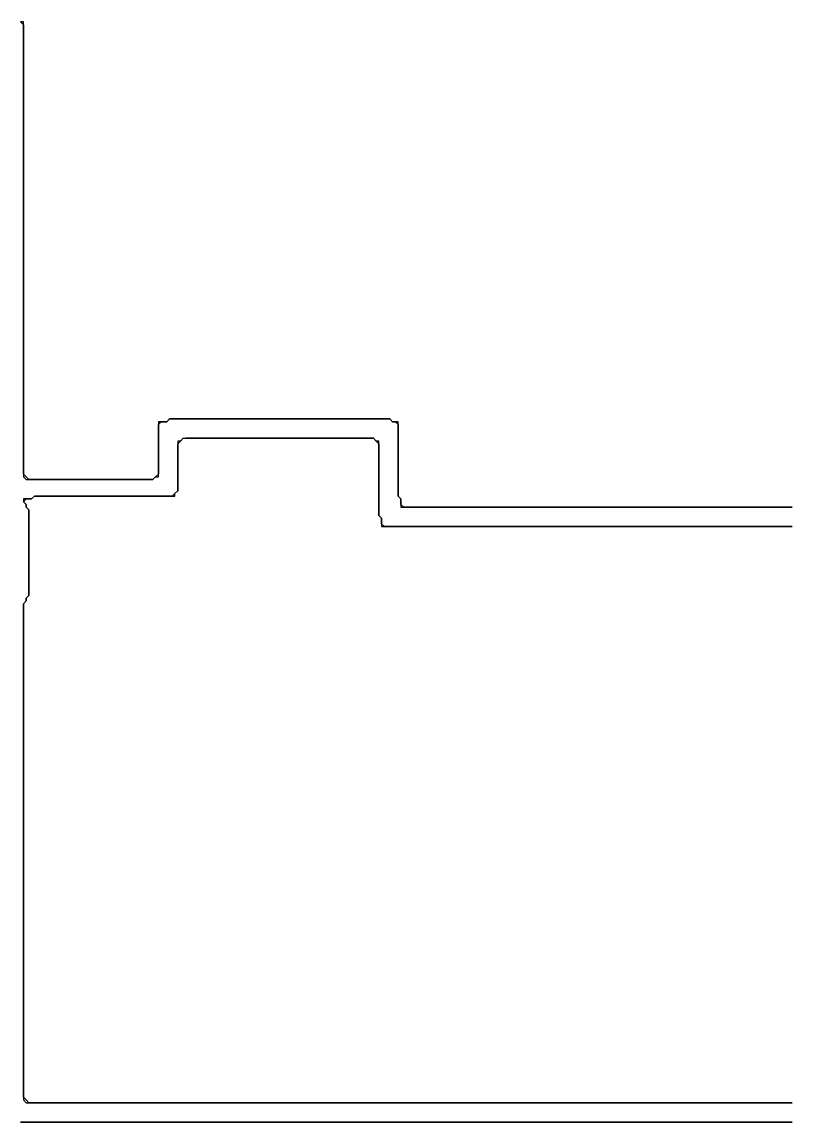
# Model space of a CAD drawing. Header units: metres. Extents: x 39 to 1548, y -1178 to -131.
# Drawn here: x 447.5 to 726.9, y -657 to -258 of the extents above; entities that cross this region are included whole.
import ezdxf

# ---------------------------------------------------------------- set-up
doc = ezdxf.new("R2010")
doc.units = ezdxf.units.M

msp = doc.modelspace()

# ---------------------------------------------------------------- linework, layer by layer
for points in [[(447, -258), (448, -259), (448, -260), (448, -261), (448, -262), (448, -263), (448, -264), (448, -265), (448, -266), (448, -267), (448, -268), (448, -269), (448, -270), (448, -271), (448, -272), (448, -273), (448, -274), (448, -275), (448, -276), (448, -277), (448, -278), (448, -279), (448, -280), (448, -281), (448, -282), (448, -283), (448, -284), (448, -285), (448, -286), (448, -287), (448, -288), (448, -289), (448, -290), (448, -291), (448, -292), (448, -293), (448, -294), (448, -295), (448, -296), (448, -297), (448, -298), (448, -299), (448, -300), (448, -301), (448, -302), (448, -303), (448, -304), (448, -305), (448, -306), (448, -307), (448, -308), (448, -309), (448, -310), (448, -311), (448, -312), (448, -313), (448, -314), (448, -315), (448, -316), (448, -317), (448, -318), (448, -319), (448, -320), (448, -321), (448, -322), (448, -323), (448, -324), (448, -325), (448, -326), (448, -327), (448, -328), (448, -329), (448, -330), (448, -331), (448, -332), (448, -333), (448, -334), (448, -335), (448, -336), (448, -337), (448, -338), (448, -339), (448, -340), (448, -341), (448, -342), (448, -343), (448, -344), (448, -345), (448, -346), (448, -347), (448, -348), (448, -349), (448, -350), (448, -351), (448, -352), (448, -353), (448, -354), (448, -355), (448, -356), (448, -357), (448, -358), (448, -359), (448, -360), (448, -361), (448, -362), (448, -363), (448, -364), (448, -365), (448, -366), (448, -367), (448, -368), (448, -369), (448, -370), (448, -371), (448, -372), (448, -373), (448, -374), (448, -375), (448, -376), (448, -377), (448, -378), (448, -379), (448, -380), (448, -381), (448, -382), (448, -383), (448, -384), (448, -385), (448, -386), (448, -387), (448, -388), (448, -389), (448, -390), (448, -391), (448, -392), (448, -393), (448, -394), (448, -395), (448, -396), (448, -397), (448, -398), (448, -399), (448, -400), (448, -401), (448, -402), (448, -403), (448, -404), (448, -405), (448, -406), (448, -407), (448, -408), (448, -409), (448, -410), (448, -411), (448, -412), (448, -413), (448, -414), (448, -415), (448, -416), (448, -417), (448, -418), (448, -419), (448, -420), (448, -421), (448, -422), (448, -423), (449, -424), (450, -424), (451, -424), (452, -424), (453, -424), (454, -424), (455, -424), (456, -424), (457, -424), (458, -424), (459, -424), (460, -424), (461, -424), (462, -424), (463, -424), (464, -424), (465, -424), (466, -424), (467, -424), (468, -424), (469, -424), (470, -424), (471, -424), (472, -424), (473, -424), (474, -424), (475, -424), (476, -424), (477, -424), (478, -424), (479, -424), (480, -424), (481, -424), (482, -424), (483, -424), (484, -424), (485, -424), (486, -424), (487, -424), (488, -424), (489, -424), (490, -424), (491, -424), (492, -424), (493, -424), (494, -424), (495, -424), (496, -423), (497, -423), (497, -422), (497, -421), (497, -420), (497, -419), (497, -418), (497, -417), (497, -416), (497, -415), (497, -414), (497, -413), (497, -412), (497, -411), (497, -410), (497, -409), (497, -408), (497, -407), (497, -406), (497, -405), (497, -404), (498, -403), (499, -403), (500, -403), (501, -402), (502, -402), (503, -402), (504, -402), (505, -402), (506, -402), (507, -402), (508, -402), (509, -402), (510, -402), (511, -402), (512, -402), (513, -402), (514, -402), (515, -402), (516, -402), (517, -402), (518, -402), (519, -402), (520, -402), (521, -402), (522, -402), (523, -402), (524, -402), (525, -402), (526, -402), (527, -402), (528, -402), (529, -402), (530, -402), (531, -402), (532, -402), (533, -402), (534, -402), (535, -402), (536, -402), (537, -402), (538, -402), (539, -402), (540, -402), (541, -402), (542, -402), (543, -402), (544, -402), (545, -402), (546, -402), (547, -402), (548, -402), (549, -402), (550, -402), (551, -402), (552, -402), (553, -402), (554, -402), (555, -402), (556, -402), (557, -402), (558, -402), (559, -402), (560, -402), (561, -402), (562, -402), (563, -402), (564, -402), (565, -402), (566, -402), (567, -402), (568, -402), (569, -402), (570, -402), (571, -402), (572, -402), (573, -402), (574, -402), (575, -402), (576, -402), (577, -402), (578, -402), (579, -402), (580, -402), (581, -402), (582, -403), (583, -403), (584, -404), (584, -405), (584, -406), (584, -407), (584, -408), (584, -409), (584, -410), (584, -411), (584, -412), (584, -413), (584, -414), (584, -415), (584, -416), (584, -417), (584, -418), (584, -419), (584, -420), (584, -421), (584, -422), (584, -423), (584, -424), (584, -425), (584, -426), (584, -427), (584, -428), (584, -429), (584, -430), (585, -431), (585, -432), (585, -433), (585, -434), (586, -434), (587, -434), (588, -434), (589, -434), (590, -434), (591, -434), (592, -434), (593, -434), (594, -434), (595, -434), (596, -434), (597, -434), (598, -434), (599, -434), (600, -434), (601, -434), (602, -434), (603, -434), (604, -434), (605, -434), (606, -434), (607, -434), (608, -434), (609, -434), (610, -434), (611, -434), (612, -434), (613, -434), (614, -434), (615, -434), (616, -434), (617, -434), (618, -434), (619, -434), (620, -434), (621, -434), (622, -434), (623, -434), (624, -434), (625, -434), (626, -434), (627, -434), (628, -434), (629, -434), (630, -434), (631, -434), (632, -434), (633, -434), (634, -434), (635, -434), (636, -434), (637, -434), (638, -434), (639, -434), (640, -434), (641, -434), (642, -434), (643, -434), (644, -434), (645, -434), (646, -434), (647, -434), (648, -434), (649, -434), (650, -434), (651, -434), (652, -434), (653, -434), (654, -434), (655, -434), (656, -434), (657, -434), (658, -434), (659, -434), (660, -434), (661, -434), (662, -434), (663, -434), (664, -434), (665, -434), (666, -434), (667, -434), (668, -434), (669, -434), (670, -434), (671, -434), (672, -434), (673, -434), (674, -434), (675, -434), (676, -434), (677, -434), (678, -434), (679, -434), (680, -434), (681, -434), (682, -434), (683, -434), (684, -434), (685, -434), (686, -434), (687, -434), (688, -434), (689, -434), (690, -434), (691, -434), (692, -434), (693, -434), (694, -434), (695, -434), (696, -434), (697, -434), (698, -434), (699, -434), (700, -434), (701, -434), (702, -434), (703, -434), (704, -434), (705, -434), (706, -434), (707, -434), (708, -434), (709, -434), (710, -434), (711, -434), (712, -434), (713, -434), (714, -434), (715, -434), (716, -434), (717, -434), (718, -434), (719, -434), (720, -434), (721, -434), (722, -434), (723, -434), (724, -434), (725, -434), (726, -434), (727, -434)], [(727, -434), (726, -434), (725, -434), (724, -434), (723, -434), (722, -434), (721, -434), (720, -434), (719, -434), (718, -434), (717, -434), (716, -434), (715, -434), (714, -434), (713, -434), (712, -434), (711, -434), (710, -434), (709, -434), (708, -434), (707, -434), (706, -434), (705, -434), (704, -434), (703, -434), (702, -434), (701, -434), (700, -434), (699, -434), (698, -434), (697, -434), (696, -434), (695, -434), (694, -434), (693, -434), (692, -434), (691, -434), (690, -434), (689, -434), (688, -434), (687, -434), (686, -434), (685, -434), (684, -434), (683, -434), (682, -434), (681, -434), (680, -434), (679, -434), (678, -434), (677, -434), (676, -434), (675, -434), (674, -434), (673, -434), (672, -434), (671, -434), (670, -434), (669, -434), (668, -434), (667, -434), (666, -434), (665, -434), (664, -434), (663, -434), (662, -434), (661, -434), (660, -434), (659, -434), (658, -434), (657, -434), (656, -434), (655, -434), (654, -434), (653, -434), (652, -434), (651, -434), (650, -434), (649, -434), (648, -434), (647, -434), (646, -434), (645, -434), (644, -434), (643, -434), (642, -434), (641, -434), (640, -434), (639, -434), (638, -434), (637, -434), (636, -434), (635, -434), (634, -434), (633, -434), (632, -434), (631, -434), (630, -434), (629, -434), (628, -434), (627, -434), (626, -434), (625, -434), (624, -434), (623, -434), (622, -434), (621, -434), (620, -434), (619, -434), (618, -434), (617, -434), (616, -434), (615, -434), (614, -434), (613, -434), (612, -434), (611, -434), (610, -434), (609, -434), (608, -434), (607, -434), (606, -434), (605, -434), (604, -434), (603, -434), (602, -434), (601, -434), (600, -434), (599, -434), (598, -434), (597, -434), (596, -434), (595, -434), (594, -434), (593, -434), (592, -434), (591, -434), (590, -434), (589, -434), (588, -434), (587, -434), (586, -434), (585, -433), (585, -432), (585, -431), (584, -430), (584, -429), (584, -428), (584, -427), (584, -426), (584, -425), (584, -424), (584, -423), (584, -422), (584, -421), (584, -420), (584, -419), (584, -418), (584, -417), (584, -416), (584, -415), (584, -414), (584, -413), (584, -412), (584, -411), (584, -410), (584, -409), (584, -408), (584, -407), (584, -406), (584, -405), (584, -404), (584, -403), (583, -403), (582, -403), (581, -402), (580, -402), (579, -402), (578, -402), (577, -402), (576, -402), (575, -402), (574, -402), (573, -402), (572, -402), (571, -402), (570, -402), (569, -402), (568, -402), (567, -402), (566, -402), (565, -402), (564, -402), (563, -402), (562, -402), (561, -402), (560, -402), (559, -402), (558, -402), (557, -402), (556, -402), (555, -402), (554, -402), (553, -402), (552, -402), (551, -402), (550, -402), (549, -402), (548, -402), (547, -402), (546, -402), (545, -402), (544, -402), (543, -402), (542, -402), (541, -402), (540, -402), (539, -402), (538, -402), (537, -402), (536, -402), (535, -402), (534, -402), (533, -402), (532, -402), (531, -402), (530, -402), (529, -402), (528, -402), (527, -402), (526, -402), (525, -402), (524, -402), (523, -402), (522, -402), (521, -402), (520, -402), (519, -402), (518, -402), (517, -402), (516, -402), (515, -402), (514, -402), (513, -402), (512, -402), (511, -402), (510, -402), (509, -402), (508, -402), (507, -402), (506, -402), (505, -402), (504, -402), (503, -402), (502, -402), (501, -402), (500, -403), (499, -403), (498, -403), (497, -403), (497, -404), (497, -405), (497, -406), (497, -407), (497, -408), (497, -409), (497, -410), (497, -411), (497, -412), (497, -413), (497, -414), (497, -415), (497, -416), (497, -417), (497, -418), (497, -419), (497, -420), (497, -421), (497, -422), (496, -423), (495, -424), (494, -424), (493, -424), (492, -424), (491, -424), (490, -424), (489, -424), (488, -424), (487, -424), (486, -424), (485, -424), (484, -424), (483, -424), (482, -424), (481, -424), (480, -424), (479, -424), (478, -424), (477, -424), (476, -424), (475, -424), (474, -424), (473, -424), (472, -424), (471, -424), (470, -424), (469, -424), (468, -424), (467, -424), (466, -424), (465, -424), (464, -424), (463, -424), (462, -424), (461, -424), (460, -424), (459, -424), (458, -424), (457, -424), (456, -424), (455, -424), (454, -424), (453, -424), (452, -424), (451, -424), (450, -424), (449, -423), (448, -422), (448, -421), (448, -420), (448, -419), (448, -418), (448, -417), (448, -416), (448, -415), (448, -414), (448, -413), (448, -412), (448, -411), (448, -410), (448, -409), (448, -408), (448, -407), (448, -406), (448, -405), (448, -404), (448, -403), (448, -402), (448, -401), (448, -400), (448, -399), (448, -398), (448, -397), (448, -396), (448, -395), (448, -394), (448, -393), (448, -392), (448, -391), (448, -390), (448, -389), (448, -388), (448, -387), (448, -386), (448, -385), (448, -384), (448, -383), (448, -382), (448, -381), (448, -380), (448, -379), (448, -378), (448, -377), (448, -376), (448, -375), (448, -374), (448, -373), (448, -372), (448, -371), (448, -370), (448, -369), (448, -368), (448, -367), (448, -366), (448, -365), (448, -364), (448, -363), (448, -362), (448, -361), (448, -360), (448, -359), (448, -358), (448, -357), (448, -356), (448, -355), (448, -354), (448, -353), (448, -352), (448, -351), (448, -350), (448, -349), (448, -348), (448, -347), (448, -346), (448, -345), (448, -344), (448, -343), (448, -342), (448, -341), (448, -340), (448, -339), (448, -338), (448, -337), (448, -336), (448, -335), (448, -334), (448, -333), (448, -332), (448, -331), (448, -330), (448, -329), (448, -328), (448, -327), (448, -326), (448, -325), (448, -324), (448, -323), (448, -322), (448, -321), (448, -320), (448, -319), (448, -318), (448, -317), (448, -316), (448, -315), (448, -314), (448, -313), (448, -312), (448, -311), (448, -310), (448, -309), (448, -308), (448, -307), (448, -306), (448, -305), (448, -304), (448, -303), (448, -302), (448, -301), (448, -300), (448, -299), (448, -298), (448, -297), (448, -296), (448, -295), (448, -294), (448, -293), (448, -292), (448, -291), (448, -290), (448, -289), (448, -288), (448, -287), (448, -286), (448, -285), (448, -284), (448, -283), (448, -282), (448, -281), (448, -280), (448, -279), (448, -278), (448, -277), (448, -276), (448, -275), (448, -274), (448, -273), (448, -272), (448, -271), (448, -270), (448, -269), (448, -268), (448, -267), (448, -266), (448, -265), (448, -264), (448, -263), (448, -262), (448, -261), (448, -260), (448, -259), (448, -258), (447, -258)], [(506, -409), (505, -410), (504, -410), (504, -411), (504, -412), (504, -413), (504, -414), (504, -415), (504, -416), (504, -417), (504, -418), (504, -419), (504, -420), (504, -421), (504, -422), (504, -423), (504, -424), (504, -425), (504, -426), (504, -427), (504, -428), (503, -429), (502, -430), (501, -430), (500, -430), (499, -430), (498, -430), (497, -430), (496, -430), (495, -430), (494, -430), (493, -430), (492, -430), (491, -430), (490, -430), (489, -430), (488, -430), (487, -430), (486, -430), (485, -430), (484, -430), (483, -430), (482, -430), (481, -430), (480, -430), (479, -430), (478, -430), (477, -430), (476, -430), (475, -430), (474, -430), (473, -430), (472, -430), (471, -430), (470, -430), (469, -430), (468, -430), (467, -430), (466, -430), (465, -430), (464, -430), (463, -430), (462, -430), (461, -430), (460, -430), (459, -430), (458, -430), (457, -430), (456, -430), (455, -430), (454, -430), (453, -430), (452, -430), (451, -431), (450, -431), (449, -431), (448, -431), (448, -432), (449, -433), (449, -434), (450, -435), (450, -436), (450, -437), (450, -438), (450, -439), (450, -440), (450, -441), (450, -442), (450, -443), (450, -444), (450, -445), (450, -446), (450, -447), (450, -448), (450, -449), (450, -450), (450, -451), (450, -452), (450, -453), (450, -454), (450, -455), (450, -456), (450, -457), (450, -458), (450, -459), (450, -460), (450, -461), (450, -462), (450, -463), (450, -464), (450, -465), (450, -466), (449, -467), (449, -468), (448, -469), (448, -470), (448, -471), (448, -472), (448, -473), (448, -474), (448, -475), (448, -476), (448, -477), (448, -478), (448, -479), (448, -480), (448, -481), (448, -482), (448, -483), (448, -484), (448, -485), (448, -486), (448, -487), (448, -488), (448, -489), (448, -490), (448, -491), (448, -492), (448, -493), (448, -494), (448, -495), (448, -496), (448, -497), (448, -498), (448, -499), (448, -500), (448, -501), (448, -502), (448, -503), (448, -504), (448, -505), (448, -506), (448, -507), (448, -508), (448, -509), (448, -510), (448, -511), (448, -512), (448, -513), (448, -514), (448, -515), (448, -516), (448, -517), (448, -518), (448, -519), (448, -520), (448, -521), (448, -522), (448, -523), (448, -524), (448, -525), (448, -526), (448, -527), (448, -528), (448, -529), (448, -530), (448, -531), (448, -532), (448, -533), (448, -534), (448, -535), (448, -536), (448, -537), (448, -538), (448, -539), (448, -540), (448, -541), (448, -542), (448, -543), (448, -544), (448, -545), (448, -546), (448, -547), (448, -548), (448, -549), (448, -550), (448, -551), (448, -552), (448, -553), (448, -554), (448, -555), (448, -556), (448, -557), (448, -558), (448, -559), (448, -560), (448, -561), (448, -562), (448, -563), (448, -564), (448, -565), (448, -566), (448, -567), (448, -568), (448, -569), (448, -570), (448, -571), (448, -572), (448, -573), (448, -574), (448, -575), (448, -576), (448, -577), (448, -578), (448, -579), (448, -580), (448, -581), (448, -582), (448, -583), (448, -584), (448, -585), (448, -586), (448, -587), (448, -588), (448, -589), (448, -590), (448, -591), (448, -592), (448, -593), (448, -594), (448, -595), (448, -596), (448, -597), (448, -598), (448, -599), (448, -600), (448, -601), (448, -602), (448, -603), (448, -604), (448, -605), (448, -606), (448, -607), (448, -608), (448, -609), (448, -610), (448, -611), (448, -612), (448, -613), (448, -614), (448, -615), (448, -616), (448, -617), (448, -618), (448, -619), (448, -620), (448, -621), (448, -622), (448, -623), (448, -624), (448, -625), (448, -626), (448, -627), (448, -628), (448, -629), (448, -630), (448, -631), (448, -632), (448, -633), (448, -634), (448, -635), (448, -636), (448, -637), (448, -638), (448, -639), (448, -640), (448, -641), (448, -642), (448, -643), (448, -644), (448, -645), (448, -646), (448, -647), (448, -648), (448, -649), (449, -650), (450, -650), (451, -650), (452, -650), (453, -650), (454, -650), (455, -650), (456, -650), (457, -650), (458, -650), (459, -650), (460, -650), (461, -650), (462, -650), (463, -650), (464, -650), (465, -650), (466, -650), (467, -650), (468, -650), (469, -650), (470, -650), (471, -650), (472, -650), (473, -650), (474, -650), (475, -650), (476, -650), (477, -650), (478, -650), (479, -650), (480, -650), (481, -650), (482, -650), (483, -650), (484, -650), (485, -650), (486, -650), (487, -650), (488, -650), (489, -650), (490, -650), (491, -650), (492, -650), (493, -650), (494, -650), (495, -650), (496, -650), (497, -650), (498, -650), (499, -650), (500, -650), (501, -650), (502, -650), (503, -650), (504, -650), (505, -650), (506, -650), (507, -650), (508, -650), (509, -650), (510, -650), (511, -650), (512, -650), (513, -650), (514, -650), (515, -650), (516, -650), (517, -650), (518, -650), (519, -650), (520, -650), (521, -650), (522, -650), (523, -650), (524, -650), (525, -650), (526, -650), (527, -650), (528, -650), (529, -650), (530, -650), (531, -650), (532, -650), (533, -650), (534, -650), (535, -650), (536, -650), (537, -650), (538, -650), (539, -650), (540, -650), (541, -650), (542, -650), (543, -650), (544, -650), (545, -650), (546, -650), (547, -650), (548, -650), (549, -650), (550, -650), (551, -650), (552, -650), (553, -650), (554, -650), (555, -650), (556, -650), (557, -650), (558, -650), (559, -650), (560, -650), (561, -650), (562, -650), (563, -650), (564, -650), (565, -650), (566, -650), (567, -650), (568, -650), (569, -650), (570, -650), (571, -650), (572, -650), (573, -650), (574, -650), (575, -650), (576, -650), (577, -650), (578, -650), (579, -650), (580, -650), (581, -650), (582, -650), (583, -650), (584, -650), (585, -650), (586, -650), (587, -650), (588, -650), (589, -650), (590, -650), (591, -650), (592, -650), (593, -650), (594, -650), (595, -650), (596, -650), (597, -650), (598, -650), (599, -650), (600, -650), (601, -650), (602, -650), (603, -650), (604, -650), (605, -650), (606, -650), (607, -650), (608, -650), (609, -650), (610, -650), (611, -650), (612, -650), (613, -650), (614, -650), (615, -650), (616, -650), (617, -650), (618, -650), (619, -650), (620, -650), (621, -650), (622, -650), (623, -650), (624, -650), (625, -650), (626, -650), (627, -650), (628, -650), (629, -650), (630, -650), (631, -650), (632, -650), (633, -650), (634, -650), (635, -650), (636, -650), (637, -650), (638, -650), (639, -650), (640, -650), (641, -650), (642, -650), (643, -650), (644, -650), (645, -650), (646, -650), (647, -650), (648, -650), (649, -650), (650, -650), (651, -650), (652, -650), (653, -650), (654, -650), (655, -650), (656, -650), (657, -650), (658, -650), (659, -650), (660, -650), (661, -650), (662, -650), (663, -650), (664, -650), (665, -650), (666, -650), (667, -650), (668, -650), (669, -650), (670, -650), (671, -650), (672, -650), (673, -650), (674, -650), (675, -650), (676, -650), (677, -650), (678, -650), (679, -650), (680, -650), (681, -650), (682, -650), (683, -650), (684, -650), (685, -650), (686, -650), (687, -650), (688, -650), (689, -650), (690, -650), (691, -650), (692, -650), (693, -650), (694, -650), (695, -650), (696, -650), (697, -650), (698, -650), (699, -650), (700, -650), (701, -650), (702, -650), (703, -650), (704, -650), (705, -650), (706, -650), (707, -650), (708, -650), (709, -650), (710, -650), (711, -650), (712, -650), (713, -650), (714, -650), (715, -650), (716, -650), (717, -650), (718, -650), (719, -650), (720, -650), (721, -650), (722, -650), (723, -650), (724, -650), (725, -650), (726, -650), (727, -650)], [(727, -650), (726, -650), (725, -650), (724, -650), (723, -650), (722, -650), (721, -650), (720, -650), (719, -650), (718, -650), (717, -650), (716, -650), (715, -650), (714, -650), (713, -650), (712, -650), (711, -650), (710, -650), (709, -650), (708, -650), (707, -650), (706, -650), (705, -650), (704, -650), (703, -650), (702, -650), (701, -650), (700, -650), (699, -650), (698, -650), (697, -650), (696, -650), (695, -650), (694, -650), (693, -650), (692, -650), (691, -650), (690, -650), (689, -650), (688, -650), (687, -650), (686, -650), (685, -650), (684, -650), (683, -650), (682, -650), (681, -650), (680, -650), (679, -650), (678, -650), (677, -650), (676, -650), (675, -650), (674, -650), (673, -650), (672, -650), (671, -650), (670, -650), (669, -650), (668, -650), (667, -650), (666, -650), (665, -650), (664, -650), (663, -650), (662, -650), (661, -650), (660, -650), (659, -650), (658, -650), (657, -650), (656, -650), (655, -650), (654, -650), (653, -650), (652, -650), (651, -650), (650, -650), (649, -650), (648, -650), (647, -650), (646, -650), (645, -650), (644, -650), (643, -650), (642, -650), (641, -650), (640, -650), (639, -650), (638, -650), (637, -650), (636, -650), (635, -650), (634, -650), (633, -650), (632, -650), (631, -650), (630, -650), (629, -650), (628, -650), (627, -650), (626, -650), (625, -650), (624, -650), (623, -650), (622, -650), (621, -650), (620, -650), (619, -650), (618, -650), (617, -650), (616, -650), (615, -650), (614, -650), (613, -650), (612, -650), (611, -650), (610, -650), (609, -650), (608, -650), (607, -650), (606, -650), (605, -650), (604, -650), (603, -650), (602, -650), (601, -650), (600, -650), (599, -650), (598, -650), (597, -650), (596, -650), (595, -650), (594, -650), (593, -650), (592, -650), (591, -650), (590, -650), (589, -650), (588, -650), (587, -650), (586, -650), (585, -650), (584, -650), (583, -650), (582, -650), (581, -650), (580, -650), (579, -650), (578, -650), (577, -650), (576, -650), (575, -650), (574, -650), (573, -650), (572, -650), (571, -650), (570, -650), (569, -650), (568, -650), (567, -650), (566, -650), (565, -650), (564, -650), (563, -650), (562, -650), (561, -650), (560, -650), (559, -650), (558, -650), (557, -650), (556, -650), (555, -650), (554, -650), (553, -650), (552, -650), (551, -650), (550, -650), (549, -650), (548, -650), (547, -650), (546, -650), (545, -650), (544, -650), (543, -650), (542, -650), (541, -650), (540, -650), (539, -650), (538, -650), (537, -650), (536, -650), (535, -650), (534, -650), (533, -650), (532, -650), (531, -650), (530, -650), (529, -650), (528, -650), (527, -650), (526, -650), (525, -650), (524, -650), (523, -650), (522, -650), (521, -650), (520, -650), (519, -650), (518, -650), (517, -650), (516, -650), (515, -650), (514, -650), (513, -650), (512, -650), (511, -650), (510, -650), (509, -650), (508, -650), (507, -650), (506, -650), (505, -650), (504, -650), (503, -650), (502, -650), (501, -650), (500, -650), (499, -650), (498, -650), (497, -650), (496, -650), (495, -650), (494, -650), (493, -650), (492, -650), (491, -650), (490, -650), (489, -650), (488, -650), (487, -650), (486, -650), (485, -650), (484, -650), (483, -650), (482, -650), (481, -650), (480, -650), (479, -650), (478, -650), (477, -650), (476, -650), (475, -650), (474, -650), (473, -650), (472, -650), (471, -650), (470, -650), (469, -650), (468, -650), (467, -650), (466, -650), (465, -650), (464, -650), (463, -650), (462, -650), (461, -650), (460, -650), (459, -650), (458, -650), (457, -650), (456, -650), (455, -650), (454, -650), (453, -650), (452, -650), (451, -650), (450, -650), (449, -649), (448, -648), (448, -647), (448, -646), (448, -645), (448, -644), (448, -643), (448, -642), (448, -641), (448, -640), (448, -639), (448, -638), (448, -637), (448, -636), (448, -635), (448, -634), (448, -633), (448, -632), (448, -631), (448, -630), (448, -629), (448, -628), (448, -627), (448, -626), (448, -625), (448, -624), (448, -623), (448, -622), (448, -621), (448, -620), (448, -619), (448, -618), (448, -617), (448, -616), (448, -615), (448, -614), (448, -613), (448, -612), (448, -611), (448, -610), (448, -609), (448, -608), (448, -607), (448, -606), (448, -605), (448, -604), (448, -603), (448, -602), (448, -601), (448, -600), (448, -599), (448, -598), (448, -597), (448, -596), (448, -595), (448, -594), (448, -593), (448, -592), (448, -591), (448, -590), (448, -589), (448, -588), (448, -587), (448, -586), (448, -585), (448, -584), (448, -583), (448, -582), (448, -581), (448, -580), (448, -579), (448, -578), (448, -577), (448, -576), (448, -575), (448, -574), (448, -573), (448, -572), (448, -571), (448, -570), (448, -569), (448, -568), (448, -567), (448, -566), (448, -565), (448, -564), (448, -563), (448, -562), (448, -561), (448, -560), (448, -559), (448, -558), (448, -557), (448, -556), (448, -555), (448, -554), (448, -553), (448, -552), (448, -551), (448, -550), (448, -549), (448, -548), (448, -547), (448, -546), (448, -545), (448, -544), (448, -543), (448, -542), (448, -541), (448, -540), (448, -539), (448, -538), (448, -537), (448, -536), (448, -535), (448, -534), (448, -533), (448, -532), (448, -531), (448, -530), (448, -529), (448, -528), (448, -527), (448, -526), (448, -525), (448, -524), (448, -523), (448, -522), (448, -521), (448, -520), (448, -519), (448, -518), (448, -517), (448, -516), (448, -515), (448, -514), (448, -513), (448, -512), (448, -511), (448, -510), (448, -509), (448, -508), (448, -507), (448, -506), (448, -505), (448, -504), (448, -503), (448, -502), (448, -501), (448, -500), (448, -499), (448, -498), (448, -497), (448, -496), (448, -495), (448, -494), (448, -493), (448, -492), (448, -491), (448, -490), (448, -489), (448, -488), (448, -487), (448, -486), (448, -485), (448, -484), (448, -483), (448, -482), (448, -481), (448, -480), (448, -479), (448, -478), (448, -477), (448, -476), (448, -475), (448, -474), (448, -473), (448, -472), (448, -471), (448, -470), (448, -469), (449, -468), (449, -467), (450, -466), (450, -465), (450, -464), (450, -463), (450, -462), (450, -461), (450, -460), (450, -459), (450, -458), (450, -457), (450, -456), (450, -455), (450, -454), (450, -453), (450, -452), (450, -451), (450, -450), (450, -449), (450, -448), (450, -447), (450, -446), (450, -445), (450, -444), (450, -443), (450, -442), (450, -441), (450, -440), (450, -439), (450, -438), (450, -437), (450, -436), (450, -435), (449, -434), (449, -433), (448, -432), (449, -431), (450, -431), (451, -431), (452, -430), (453, -430), (454, -430), (455, -430), (456, -430), (457, -430), (458, -430), (459, -430), (460, -430), (461, -430), (462, -430), (463, -430), (464, -430), (465, -430), (466, -430), (467, -430), (468, -430), (469, -430), (470, -430), (471, -430), (472, -430), (473, -430), (474, -430), (475, -430), (476, -430), (477, -430), (478, -430), (479, -430), (480, -430), (481, -430), (482, -430), (483, -430), (484, -430), (485, -430), (486, -430), (487, -430), (488, -430), (489, -430), (490, -430), (491, -430), (492, -430), (493, -430), (494, -430), (495, -430), (496, -430), (497, -430), (498, -430), (499, -430), (500, -430), (501, -430), (502, -430), (503, -430), (503, -429), (504, -428), (504, -427), (504, -426), (504, -425), (504, -424), (504, -423), (504, -422), (504, -421), (504, -420), (504, -419), (504, -418), (504, -417), (504, -416), (504, -415), (504, -414), (504, -413), (504, -412), (504, -411), (505, -410), (506, -409), (507, -409), (508, -409), (509, -409), (510, -409), (511, -409), (512, -409), (513, -409), (514, -409), (515, -409), (516, -409), (517, -409), (518, -409), (519, -409), (520, -409), (521, -409), (522, -409), (523, -409), (524, -409), (525, -409), (526, -409), (527, -409), (528, -409), (529, -409), (530, -409), (531, -409), (532, -409), (533, -409), (534, -409), (535, -409), (536, -409), (537, -409), (538, -409), (539, -409), (540, -409), (541, -409), (542, -409), (543, -409), (544, -409), (545, -409), (546, -409), (547, -409), (548, -409), (549, -409), (550, -409), (551, -409), (552, -409), (553, -409), (554, -409), (555, -409), (556, -409), (557, -409), (558, -409), (559, -409), (560, -409), (561, -409), (562, -409), (563, -409), (564, -409), (565, -409), (566, -409), (567, -409), (568, -409), (569, -409), (570, -409), (571, -409), (572, -409), (573, -409), (574, -409), (575, -409), (576, -410), (577, -411), (577, -412), (577, -413), (577, -414), (577, -415), (577, -416), (577, -417), (577, -418), (577, -419), (577, -420), (577, -421), (577, -422), (577, -423), (577, -424), (577, -425), (577, -426), (577, -427), (577, -428), (577, -429), (577, -430), (577, -431), (577, -432), (577, -433), (577, -434), (577, -435), (577, -436), (577, -437), (578, -438), (578, -439), (578, -440), (578, -441), (579, -441), (580, -441), (581, -441), (582, -441), (583, -441), (584, -441), (585, -441), (586, -441), (587, -441), (588, -441), (589, -441), (590, -441), (591, -441), (592, -441), (593, -441), (594, -441), (595, -441), (596, -441), (597, -441), (598, -441), (599, -441), (600, -441), (601, -441), (602, -441), (603, -441), (604, -441), (605, -441), (606, -441), (607, -441), (608, -441), (609, -441), (610, -441), (611, -441), (612, -441), (613, -441), (614, -441), (615, -441), (616, -441), (617, -441), (618, -441), (619, -441), (620, -441), (621, -441), (622, -441), (623, -441), (624, -441), (625, -441), (626, -441), (627, -441), (628, -441), (629, -441), (630, -441), (631, -441), (632, -441), (633, -441), (634, -441), (635, -441), (636, -441), (637, -441), (638, -441), (639, -441), (640, -441), (641, -441), (642, -441), (643, -441), (644, -441), (645, -441), (646, -441), (647, -441), (648, -441), (649, -441), (650, -441), (651, -441), (652, -441), (653, -441), (654, -441), (655, -441), (656, -441), (657, -441), (658, -441), (659, -441), (660, -441), (661, -441), (662, -441), (663, -441), (664, -441), (665, -441), (666, -441), (667, -441), (668, -441), (669, -441), (670, -441), (671, -441), (672, -441), (673, -441), (674, -441), (675, -441), (676, -441), (677, -441), (678, -441), (679, -441), (680, -441), (681, -441), (682, -441), (683, -441), (684, -441), (685, -441), (686, -441), (687, -441), (688, -441), (689, -441), (690, -441), (691, -441), (692, -441), (693, -441), (694, -441), (695, -441), (696, -441), (697, -441), (698, -441), (699, -441), (700, -441), (701, -441), (702, -441), (703, -441), (704, -441), (705, -441), (706, -441), (707, -441), (708, -441), (709, -441), (710, -441), (711, -441), (712, -441), (713, -441), (714, -441), (715, -441), (716, -441), (717, -441), (718, -441), (719, -441), (720, -441), (721, -441), (722, -441), (723, -441), (724, -441), (725, -441), (726, -441), (727, -441)], [(727, -441), (726, -441), (725, -441), (724, -441), (723, -441), (722, -441), (721, -441), (720, -441), (719, -441), (718, -441), (717, -441), (716, -441), (715, -441), (714, -441), (713, -441), (712, -441), (711, -441), (710, -441), (709, -441), (708, -441), (707, -441), (706, -441), (705, -441), (704, -441), (703, -441), (702, -441), (701, -441), (700, -441), (699, -441), (698, -441), (697, -441), (696, -441), (695, -441), (694, -441), (693, -441), (692, -441), (691, -441), (690, -441), (689, -441), (688, -441), (687, -441), (686, -441), (685, -441), (684, -441), (683, -441), (682, -441), (681, -441), (680, -441), (679, -441), (678, -441), (677, -441), (676, -441), (675, -441), (674, -441), (673, -441), (672, -441), (671, -441), (670, -441), (669, -441), (668, -441), (667, -441), (666, -441), (665, -441), (664, -441), (663, -441), (662, -441), (661, -441), (660, -441), (659, -441), (658, -441), (657, -441), (656, -441), (655, -441), (654, -441), (653, -441), (652, -441), (651, -441), (650, -441), (649, -441), (648, -441), (647, -441), (646, -441), (645, -441), (644, -441), (643, -441), (642, -441), (641, -441), (640, -441), (639, -441), (638, -441), (637, -441), (636, -441), (635, -441), (634, -441), (633, -441), (632, -441), (631, -441), (630, -441), (629, -441), (628, -441), (627, -441), (626, -441), (625, -441), (624, -441), (623, -441), (622, -441), (621, -441), (620, -441), (619, -441), (618, -441), (617, -441), (616, -441), (615, -441), (614, -441), (613, -441), (612, -441), (611, -441), (610, -441), (609, -441), (608, -441), (607, -441), (606, -441), (605, -441), (604, -441), (603, -441), (602, -441), (601, -441), (600, -441), (599, -441), (598, -441), (597, -441), (596, -441), (595, -441), (594, -441), (593, -441), (592, -441), (591, -441), (590, -441), (589, -441), (588, -441), (587, -441), (586, -441), (585, -441), (584, -441), (583, -441), (582, -441), (581, -441), (580, -441), (579, -441), (578, -440), (578, -439), (578, -438), (577, -437), (577, -436), (577, -435), (577, -434), (577, -433), (577, -432), (577, -431), (577, -430), (577, -429), (577, -428), (577, -427), (577, -426), (577, -425), (577, -424), (577, -423), (577, -422), (577, -421), (577, -420), (577, -419), (577, -418), (577, -417), (577, -416), (577, -415), (577, -414), (577, -413), (577, -412), (577, -411), (577, -410), (576, -410), (575, -409), (574, -409), (573, -409), (572, -409), (571, -409), (570, -409), (569, -409), (568, -409), (567, -409), (566, -409), (565, -409), (564, -409), (563, -409), (562, -409), (561, -409), (560, -409), (559, -409), (558, -409), (557, -409), (556, -409), (555, -409), (554, -409), (553, -409), (552, -409), (551, -409), (550, -409), (549, -409), (548, -409), (547, -409), (546, -409), (545, -409), (544, -409), (543, -409), (542, -409), (541, -409), (540, -409), (539, -409), (538, -409), (537, -409), (536, -409), (535, -409), (534, -409), (533, -409), (532, -409), (531, -409), (530, -409), (529, -409), (528, -409), (527, -409), (526, -409), (525, -409), (524, -409), (523, -409), (522, -409), (521, -409), (520, -409), (519, -409), (518, -409), (517, -409), (516, -409), (515, -409), (514, -409), (513, -409), (512, -409), (511, -409), (510, -409), (509, -409), (508, -409), (507, -409)], [(727, -657), (726, -657), (725, -657), (724, -657), (723, -657), (722, -657), (721, -657), (720, -657), (719, -657), (718, -657), (717, -657), (716, -657), (715, -657), (714, -657), (713, -657), (712, -657), (711, -657), (710, -657), (709, -657), (708, -657), (707, -657), (706, -657), (705, -657), (704, -657), (703, -657), (702, -657), (701, -657), (700, -657), (699, -657), (698, -657), (697, -657), (696, -657), (695, -657), (694, -657), (693, -657), (692, -657), (691, -657), (690, -657), (689, -657), (688, -657), (687, -657), (686, -657), (685, -657), (684, -657), (683, -657), (682, -657), (681, -657), (680, -657), (679, -657), (678, -657), (677, -657), (676, -657), (675, -657), (674, -657), (673, -657), (672, -657), (671, -657), (670, -657), (669, -657), (668, -657), (667, -657), (666, -657), (665, -657), (664, -657), (663, -657), (662, -657), (661, -657), (660, -657), (659, -657), (658, -657), (657, -657), (656, -657), (655, -657), (654, -657), (653, -657), (652, -657), (651, -657), (650, -657), (649, -657), (648, -657), (647, -657), (646, -657), (645, -657), (644, -657), (643, -657), (642, -657), (641, -657), (640, -657), (639, -657), (638, -657), (637, -657), (636, -657), (635, -657), (634, -657), (633, -657), (632, -657), (631, -657), (630, -657), (629, -657), (628, -657), (627, -657), (626, -657), (625, -657), (624, -657), (623, -657), (622, -657), (621, -657), (620, -657), (619, -657), (618, -657), (617, -657), (616, -657), (615, -657), (614, -657), (613, -657), (612, -657), (611, -657), (610, -657), (609, -657), (608, -657), (607, -657), (606, -657), (605, -657), (604, -657), (603, -657), (602, -657), (601, -657), (600, -657), (599, -657), (598, -657), (597, -657), (596, -657), (595, -657), (594, -657), (593, -657), (592, -657), (591, -657), (590, -657), (589, -657), (588, -657), (587, -657), (586, -657), (585, -657), (584, -657), (583, -657), (582, -657), (581, -657), (580, -657), (579, -657), (578, -657), (577, -657), (576, -657), (575, -657), (574, -657), (573, -657), (572, -657), (571, -657), (570, -657), (569, -657), (568, -657), (567, -657), (566, -657), (565, -657), (564, -657), (563, -657), (562, -657), (561, -657), (560, -657), (559, -657), (558, -657), (557, -657), (556, -657), (555, -657), (554, -657), (553, -657), (552, -657), (551, -657), (550, -657), (549, -657), (548, -657), (547, -657), (546, -657), (545, -657), (544, -657), (543, -657), (542, -657), (541, -657), (540, -657), (539, -657), (538, -657), (537, -657), (536, -657), (535, -657), (534, -657), (533, -657), (532, -657), (531, -657), (530, -657), (529, -657), (528, -657), (527, -657), (526, -657), (525, -657), (524, -657), (523, -657), (522, -657), (521, -657), (520, -657), (519, -657), (518, -657), (517, -657), (516, -657), (515, -657), (514, -657), (513, -657), (512, -657), (511, -657), (510, -657), (509, -657), (508, -657), (507, -657), (506, -657), (505, -657), (504, -657), (503, -657), (502, -657), (501, -657), (500, -657), (499, -657), (498, -657), (497, -657), (496, -657), (495, -657), (494, -657), (493, -657), (492, -657), (491, -657), (490, -657), (489, -657), (488, -657), (487, -657), (486, -657), (485, -657), (484, -657), (483, -657), (482, -657), (481, -657), (480, -657), (479, -657), (478, -657), (477, -657), (476, -657), (475, -657), (474, -657), (473, -657), (472, -657), (471, -657), (470, -657), (469, -657), (468, -657), (467, -657), (466, -657), (465, -657), (464, -657), (463, -657), (462, -657), (461, -657), (460, -657), (459, -657), (458, -657), (457, -657), (456, -657), (455, -657), (454, -657), (453, -657), (452, -657), (451, -657), (450, -657), (449, -657), (448, -657), (447, -657)], [(447, -657), (448, -657), (449, -657), (450, -657), (451, -657), (452, -657), (453, -657), (454, -657), (455, -657), (456, -657), (457, -657), (458, -657), (459, -657), (460, -657), (461, -657), (462, -657), (463, -657), (464, -657), (465, -657), (466, -657), (467, -657), (468, -657), (469, -657), (470, -657), (471, -657), (472, -657), (473, -657), (474, -657), (475, -657), (476, -657), (477, -657), (478, -657), (479, -657), (480, -657), (481, -657), (482, -657), (483, -657), (484, -657), (485, -657), (486, -657), (487, -657), (488, -657), (489, -657), (490, -657), (491, -657), (492, -657), (493, -657), (494, -657), (495, -657), (496, -657), (497, -657), (498, -657), (499, -657), (500, -657), (501, -657), (502, -657), (503, -657), (504, -657), (505, -657), (506, -657), (507, -657), (508, -657), (509, -657), (510, -657), (511, -657), (512, -657), (513, -657), (514, -657), (515, -657), (516, -657), (517, -657), (518, -657), (519, -657), (520, -657), (521, -657), (522, -657), (523, -657), (524, -657), (525, -657), (526, -657), (527, -657), (528, -657), (529, -657), (530, -657), (531, -657), (532, -657), (533, -657), (534, -657), (535, -657), (536, -657), (537, -657), (538, -657), (539, -657), (540, -657), (541, -657), (542, -657), (543, -657), (544, -657), (545, -657), (546, -657), (547, -657), (548, -657), (549, -657), (550, -657), (551, -657), (552, -657), (553, -657), (554, -657), (555, -657), (556, -657), (557, -657), (558, -657), (559, -657), (560, -657), (561, -657), (562, -657), (563, -657), (564, -657), (565, -657), (566, -657), (567, -657), (568, -657), (569, -657), (570, -657), (571, -657), (572, -657), (573, -657), (574, -657), (575, -657), (576, -657), (577, -657), (578, -657), (579, -657), (580, -657), (581, -657), (582, -657), (583, -657), (584, -657), (585, -657), (586, -657), (587, -657), (588, -657), (589, -657), (590, -657), (591, -657), (592, -657), (593, -657), (594, -657), (595, -657), (596, -657), (597, -657), (598, -657), (599, -657), (600, -657), (601, -657), (602, -657), (603, -657), (604, -657), (605, -657), (606, -657), (607, -657), (608, -657), (609, -657), (610, -657), (611, -657), (612, -657), (613, -657), (614, -657), (615, -657), (616, -657), (617, -657), (618, -657), (619, -657), (620, -657), (621, -657), (622, -657), (623, -657), (624, -657), (625, -657), (626, -657), (627, -657), (628, -657), (629, -657), (630, -657), (631, -657), (632, -657), (633, -657), (634, -657), (635, -657), (636, -657), (637, -657), (638, -657), (639, -657), (640, -657), (641, -657), (642, -657), (643, -657), (644, -657), (645, -657), (646, -657), (647, -657), (648, -657), (649, -657), (650, -657), (651, -657), (652, -657), (653, -657), (654, -657), (655, -657), (656, -657), (657, -657), (658, -657), (659, -657), (660, -657), (661, -657), (662, -657), (663, -657), (664, -657), (665, -657), (666, -657), (667, -657), (668, -657), (669, -657), (670, -657), (671, -657), (672, -657), (673, -657), (674, -657), (675, -657), (676, -657), (677, -657), (678, -657), (679, -657), (680, -657), (681, -657), (682, -657), (683, -657), (684, -657), (685, -657), (686, -657), (687, -657), (688, -657), (689, -657), (690, -657), (691, -657), (692, -657), (693, -657), (694, -657), (695, -657), (696, -657), (697, -657), (698, -657), (699, -657), (700, -657), (701, -657), (702, -657), (703, -657), (704, -657), (705, -657), (706, -657), (707, -657), (708, -657), (709, -657), (710, -657), (711, -657), (712, -657), (713, -657), (714, -657), (715, -657), (716, -657), (717, -657), (718, -657), (719, -657), (720, -657), (721, -657), (722, -657), (723, -657), (724, -657), (725, -657), (726, -657), (727, -657)]]:
    msp.add_lwpolyline(points)

doc.saveas('drawing.dxf')
